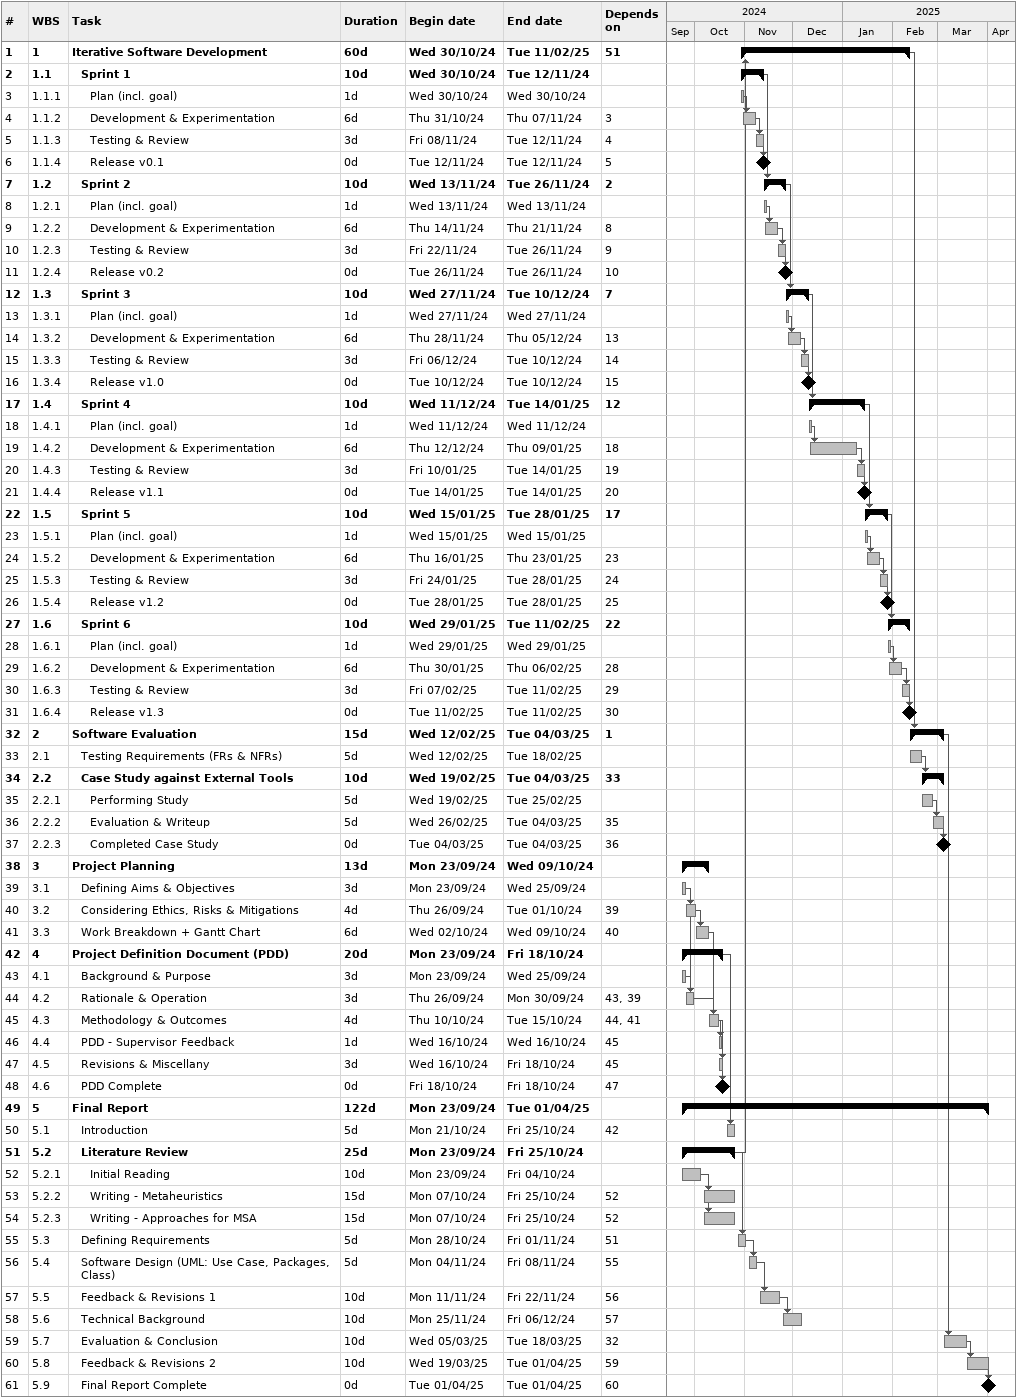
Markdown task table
| ID | WBS | Task | Duration | Start | Finish | Predecessors |
|---|---|---|---|---|---|---|
| 1 | 1 | **Iterative Software Development** | 60d | 2024-10-30 | 2025-02-11 | 51 |
| 2 | 1.1 | **Sprint 1** | 10d | 2024-10-30 | 2024-11-12 |  |
| 3 | 1.1.1 | Plan (incl. goal) | 1d | 2024-10-30 | 2024-10-30 |  |
| 4 | 1.1.2 | Development & Experimentation | 6d | 2024-10-31 | 2024-11-07 | 3 |
| 5 | 1.1.3 | Testing & Review | 3d | 2024-11-08 | 2024-11-12 | 4 |
| 6 | 1.1.4 | Release v0.1 | 0d | 2024-11-12 | 2024-11-12 | 5 |
| 7 | 1.2 | **Sprint 2** | 10d | 2024-11-13 | 2024-11-26 | 2 |
| 8 | 1.2.1 | Plan (incl. goal) | 1d | 2024-11-13 | 2024-11-13 |  |
| 9 | 1.2.2 | Development & Experimentation | 6d | 2024-11-14 | 2024-11-21 | 8 |
| 10 | 1.2.3 | Testing & Review | 3d | 2024-11-22 | 2024-11-26 | 9 |
| 11 | 1.2.4 | Release v0.2 | 0d | 2024-11-26 | 2024-11-26 | 10 |
| 12 | 1.3 | **Sprint 3** | 10d | 2024-11-27 | 2024-12-10 | 7 |
| 13 | 1.3.1 | Plan (incl. goal) | 1d | 2024-11-27 | 2024-11-27 |  |
| 14 | 1.3.2 | Development & Experimentation | 6d | 2024-11-28 | 2024-12-05 | 13 |
| 15 | 1.3.3 | Testing & Review | 3d | 2024-12-06 | 2024-12-10 | 14 |
| 16 | 1.3.4 | Release v1.0 | 0d | 2024-12-10 | 2024-12-10 | 15 |
| 17 | 1.4 | **Sprint 4** | 10d | 2024-12-11 | 2025-01-14 | 12 |
| 18 | 1.4.1 | Plan (incl. goal) | 1d | 2024-12-11 | 2024-12-11 |  |
| 19 | 1.4.2 | Development & Experimentation | 6d | 2024-12-12 | 2025-01-09 | 18 |
| 20 | 1.4.3 | Testing & Review | 3d | 2025-01-10 | 2025-01-14 | 19 |
| 21 | 1.4.4 | Release v1.1 | 0d | 2025-01-14 | 2025-01-14 | 20 |
| 22 | 1.5 | **Sprint 5** | 10d | 2025-01-15 | 2025-01-28 | 17 |
| 23 | 1.5.1 | Plan (incl. goal) | 1d | 2025-01-15 | 2025-01-15 |  |
| 24 | 1.5.2 | Development & Experimentation | 6d | 2025-01-16 | 2025-01-23 | 23 |
| 25 | 1.5.3 | Testing & Review | 3d | 2025-01-24 | 2025-01-28 | 24 |
| 26 | 1.5.4 | Release v1.2 | 0d | 2025-01-28 | 2025-01-28 | 25 |
| 27 | 1.6 | **Sprint 6** | 10d | 2025-01-29 | 2025-02-11 | 22 |
| 28 | 1.6.1 | Plan (incl. goal) | 1d | 2025-01-29 | 2025-01-29 |  |
| 29 | 1.6.2 | Development & Experimentation | 6d | 2025-01-30 | 2025-02-06 | 28 |
| 30 | 1.6.3 | Testing & Review | 3d | 2025-02-07 | 2025-02-11 | 29 |
| 31 | 1.6.4 | Release v1.3 | 0d | 2025-02-11 | 2025-02-11 | 30 |
| 32 | 2 | **Software Evaluation** | 15d | 2025-02-12 | 2025-03-04 | 1 |
| 33 | 2.1 | Testing Requirements (FRs & NFRs) | 5d | 2025-02-12 | 2025-02-18 |  |
| 34 | 2.2 | **Case Study against External Tools** | 10d | 2025-02-19 | 2025-03-04 | 33 |
| 35 | 2.2.1 | Performing Study | 5d | 2025-02-19 | 2025-02-25 |  |
| 36 | 2.2.2 | Evaluation & Writeup | 5d | 2025-02-26 | 2025-03-04 | 35 |
| 37 | 2.2.3 | Completed Case Study | 0d | 2025-03-04 | 2025-03-04 | 36 |
| 38 | 3 | **Project Planning** | 13d | 2024-09-23 | 2024-10-09 |  |
| 39 | 3.1 | Defining Aims & Objectives | 3d | 2024-09-23 | 2024-09-25 |  |
| 40 | 3.2 | Considering Ethics, Risks & Mitigations | 4d | 2024-09-26 | 2024-10-01 | 39 |
| 41 | 3.3 | Work Breakdown + Gantt Chart | 6d | 2024-10-02 | 2024-10-09 | 40 |
| 42 | 4 | **Project Definition Document (PDD)** | 20d | 2024-09-23 | 2024-10-18 |  |
| 43 | 4.1 | Background & Purpose | 3d | 2024-09-23 | 2024-09-25 |  |
| 44 | 4.2 | Rationale & Operation | 3d | 2024-09-26 | 2024-09-30 | 43, 39 |
| 45 | 4.3 | Methodology & Outcomes | 4d | 2024-10-10 | 2024-10-15 | 44, 41 |
| 46 | 4.4 | PDD - Supervisor Feedback | 1d | 2024-10-16 | 2024-10-16 | 45 |
| 47 | 4.5 | Revisions & Miscellany | 3d | 2024-10-16 | 2024-10-18 | 45 |
| 48 | 4.6 | PDD Complete | 0d | 2024-10-18 | 2024-10-18 | 47 |
| 49 | 5 | **Final Report** | 122d | 2024-09-23 | 2025-04-01 |  |
| 50 | 5.1 | Introduction | 5d | 2024-10-21 | 2024-10-25 | 42 |
| 51 | 5.2 | **Literature Review** | 25d | 2024-09-23 | 2024-10-25 |  |
| 52 | 5.2.1 | Initial Reading | 10d | 2024-09-23 | 2024-10-04 |  |
| 53 | 5.2.2 | Writing - Metaheuristics | 15d | 2024-10-07 | 2024-10-25 | 52 |
| 54 | 5.2.3 | Writing - Approaches for MSA | 15d | 2024-10-07 | 2024-10-25 | 52 |
| 55 | 5.3 | Defining Requirements | 5d | 2024-10-28 | 2024-11-01 | 51 |
| 56 | 5.4 | Software Design (UML: Use Case, Packages, Class) | 5d | 2024-11-04 | 2024-11-08 | 55 |
| 57 | 5.5 | Feedback & Revisions 1 | 10d | 2024-11-11 | 2024-11-22 | 56 |
| 58 | 5.6 | Technical Background | 10d | 2024-11-25 | 2024-12-06 | 57 |
| 59 | 5.7 | Evaluation & Conclusion | 10d | 2025-03-05 | 2025-03-18 | 32 |
| 60 | 5.8 | Feedback & Revisions 2 | 10d | 2025-03-19 | 2025-04-01 | 59 |
| 61 | 5.9 | Final Report Complete | 0d | 2025-04-01 | 2025-04-01 | 60 |
